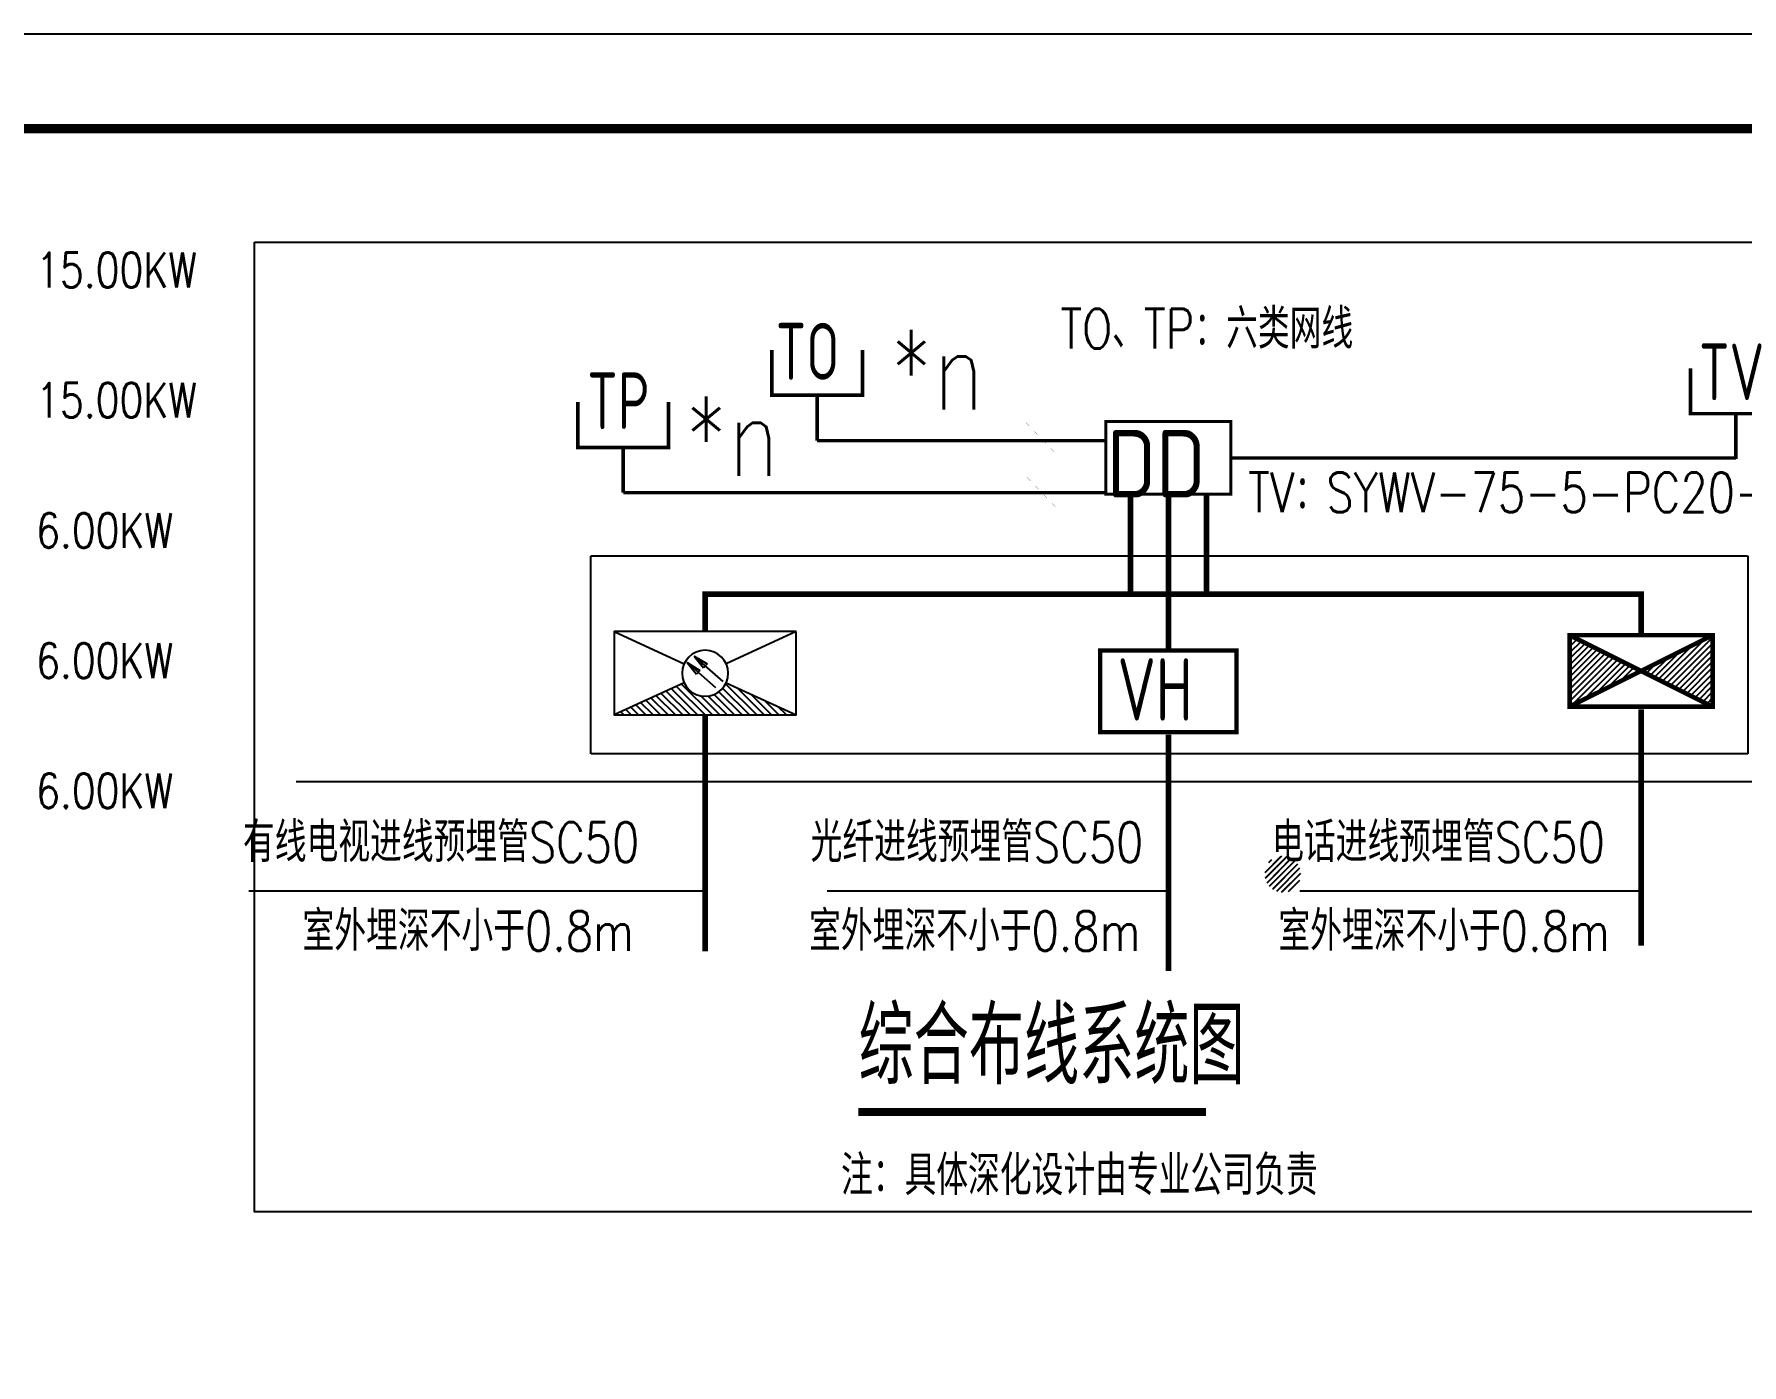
# Model space of a CAD drawing. Extents: x -137808 to 103746506, y -332957 to -111547.
# Drawn here: x 25001 to 43057, y -163937 to -149866 of the extents above; entities that cross this region are included whole.
import ezdxf

# ---------------------------------------------------------------- set-up
doc = ezdxf.new("R2010")
doc.units = 0
doc.header["$LTSCALE"] = 25
doc.header["$MEASUREMENT"] = 0
doc.linetypes.add('DASH', pattern=[0.35, 0.25, -0.1])
doc.layers.get('0').update_dxf_attribs({"linetype": 'CONTINUOUS'})
for name, color, linetype in [('AXIS', 3, 'CONTINUOUS'), ('EQUIP_标注', 4, 'CONTINUOUS'), ('PUB_TITLE', 4, 'CONTINUOUS'), ('SIG_TEXT', 7, 'CONTINUOUS'), ('电-弱电平面-设备', 3, 'CONTINUOUS'), ('电-接地防雷-表格', 3, 'CONTINUOUS'), ('设备-电视', 3, 'CONTINUOUS'), ('设备-箱柜', 3, 'CONTINUOUS')]:
    doc.layers.add(name, color=color, linetype=linetype)
doc.styles.add('_TEL_DIM', font='SIMPLEX', dxfattribs={"width": 0.8, "height": 3.5, "bigfont": 'HZTXT'})
doc.styles.add('DIM_FONT', font='SIMPLEX', dxfattribs={"width": 0.7, "bigfont": 'GBCBIG'})
doc.styles.add('IDQSTYLE', font='txt.shx', dxfattribs={"width": 0.7, "bigfont": 'hztxt.shx'})
doc.styles.get("Standard").update_dxf_attribs({"font": 'GBENOR', "bigfont": 'GBCBIG'})
doc.dimstyles.new('DIMN', dxfattribs={"dimtxt": 300, "dimasz": 1, "dimexe": 250, "dimexo": 300, "dimgap": 150, "dimtad": 1, "dimdec": 0, "dimzin": 0, "dimdsep": 46, "dimtxsty": 'DIM_FONT', "dimblk": '_DIMX', "dimcen": 0.09, "dimclrt": 7, "dimadec": 0, "dimazin": 0, "dimtfac": 1, "dimtdec": 0, "dimtix": 1, "dimtmove": 2, "dimatfit": 3, "dimldrblk": '_DIMX', "dimfxl": 0, "dimtolj": 1, "dimtzin": 0, "dimarcsym": 0})

# ---------------------------------------------------------------- blocks, each defined once
blk = doc.blocks.new('HC001069')
at = {"color": 0, "linetype": 'Continuous', "const_width": 0.2}
for points in [[(-2.5, 5), (-2.5, 2.5), (2.5, 2.5), (2.5, 5)], [(0, 2.5), (0, 0)]]:
    blk.add_lwpolyline(points, dxfattribs=at)
at = {"color": 0, "style": 'IDQSTYLE', "width": 0.7}
for tag, p in [('TV', (-1.481, 2.93)), ('PSFHATT', (4.5, 0))]:
    blk.add_attdef(tag, p, '', height=2.5, dxfattribs=at)
blk = doc.blocks.new('HC001583')
at = {"color": 0, "linetype": 'Continuous', "const_width": 0.2}
for points in [[(-2.5, 5), (-2.5, 2.5), (2.5, 2.5), (2.5, 5)], [(0, 2.5), (0, 0)]]:
    blk.add_lwpolyline(points, dxfattribs=at)
at = {"color": 0, "style": 'IDQSTYLE', "width": 0.7}
for tag, p in [('TO', (-1.32, 3.025)), ('PSFHATT', (4.5, 0))]:
    blk.add_attdef(tag, p, '', height=2.5, dxfattribs=at)
blk = doc.blocks.new('HC000923')
at = {"color": 0, "linetype": 'Continuous', "const_width": 0.2}
for points in [[(-2.5, 5), (-2.5, 2.5), (2.5, 2.5), (2.5, 5)], [(0, 2.5), (0, 0)]]:
    blk.add_lwpolyline(points, dxfattribs=at)
at = {"color": 0, "style": 'IDQSTYLE', "width": 0.7}
for tag, p in [('TP', (-1.278, 3.025)), ('PSFHATT', (4.5, 0))]:
    blk.add_attdef(tag, p, '', height=2.5, dxfattribs=at)
blk = doc.blocks.new('HC002019114667')
at = {"color": 0, "const_width": 0.0881}
blk.add_lwpolyline([(-1.838, 2.131), (1.838, 2.131), (1.838, 0), (-1.838, 0)], close=True, dxfattribs=at)
at = {"color": 0, "insert": (1.097, 2.228), "char_height": 1.9812, "width": 7.42726, "attachment_point": 3, "rotation": 359.9994}
blk.add_mtext('DD', dxfattribs=at)
at = {"color": 0, "width": 0.7}
blk.add_attdef('PSFHATT', (1.891, -3.038), '', height=0.011, dxfattribs=at)
blk = doc.blocks.new('*X')
at = {"color": 0, "linetype": 'Continuous'}
for p, q in [((192.59, 446.72), (193.93, 448.06)), ((192.59, 446.72), (193.87, 448.01)), ((192.65, 447.21), (193.44, 448)), ((192.65, 446.36), (194.23, 447.94)), ((192.67, 446.38), (194.27, 447.98)), ((192.69, 447.24), (193.35, 447.91)), ((192.81, 446.1), (194.55, 447.84)), ((192.79, 446.07), (194.52, 447.8)), ((192.98, 445.84), (194.75, 447.61)), ((193.01, 445.87), (194.78, 447.64)), ((193.23, 445.66), (194.93, 447.37)), ((193.27, 445.7), (194.95, 447.39)), ((193.53, 445.54), (195.05, 447.06)), ((193.58, 445.59), (195.06, 447.07)), ((193.92, 445.51), (195.08, 446.67)), ((193.98, 445.57), (195.08, 446.67)), ((194.61, 445.77), (194.82, 445.99)), ((163.77, 434.88), (163.89, 435)), ((163.77, 434.45), (164.18, 434.86)), ((163.77, 434.03), (164.46, 434.72)), ((170.4, 431.75), (173.65, 435)), ((170.68, 431.6), (173.77, 434.69)), ((163.77, 433.6), (164.74, 434.57)), ((163.77, 433.18), (165.02, 434.43)), ((163.77, 432.76), (165.31, 434.29)), ((163.77, 432.33), (165.59, 434.15)), ((163.77, 431.91), (165.87, 434.01)), ((163.77, 431.48), (166.16, 433.87)), ((163.77, 431.06), (166.44, 433.73)), ((163.77, 430.63), (166.72, 433.58)), ((169.55, 432.17), (171.11, 433.73)), ((169.83, 432.03), (171.96, 434.15)), ((170.12, 431.89), (172.8, 434.58)), ((170.96, 431.46), (173.77, 434.27)), ((171.25, 431.32), (173.77, 433.85)), ((163.77, 430.21), (167, 433.44)), ((164.32, 430.33), (167.29, 433.3)), ((165.17, 430.76), (167.57, 433.16)), ((166.02, 431.18), (167.85, 433.02)), ((166.86, 431.61), (168.14, 432.88)), ((167.71, 432.03), (168.42, 432.74)), ((168.56, 432.45), (168.7, 432.59)), ((168.98, 432.45), (169.41, 432.88)), ((169.27, 432.31), (170.26, 433.3)), ((171.53, 431.18), (173.77, 433.42)), ((171.81, 431.04), (173.77, 433)), ((172.1, 430.9), (173.77, 432.57)), ((172.38, 430.76), (173.77, 432.15)), ((172.66, 430.61), (173.77, 431.72)), ((172.94, 430.47), (173.77, 431.3)), ((173.23, 430.33), (173.77, 430.88)), ((173.51, 430.19), (173.77, 430.45))]:
    blk.add_line(p, q, dxfattribs=at)
blk = doc.blocks.new('HC000949')
at = {"color": 0, "linetype": 'Continuous', "const_width": 0.2}
blk.add_lwpolyline([(-2.904, 1.452), (3.346, 1.452), (3.346, -1.673), (-2.904, -1.673)], close=True, dxfattribs=at)
for points in [[(-2.904, 1.452), (0.221, -0.11), (-2.904, -1.673)], [(0.221, -0.11), (3.346, 1.452)], [(3.346, -1.673), (0.221, -0.11)]]:
    blk.add_lwpolyline(points, dxfattribs=at)
at = {"color": 0, "linetype": 'Continuous', "xscale": 0.625, "yscale": 0.625, "zscale": 0.625}
blk.add_blockref('*X', (-105.262, -270.46), dxfattribs=at)
blk.add_blockref('*X', (-105.262, -270.46), dxfattribs=at)
at = {"color": 0, "style": 'IDQSTYLE', "width": 0.7}
blk.add_attdef('PSFHATT', (5.346, -1.673), '', height=2.5, dxfattribs=at)
blk = doc.blocks.new('qw')
h = blk.add_hatch()
h.set_pattern_fill('ANSI31', color=256, scale=200, angle=180, style=0)
h.set_pattern_definition([(225, (658306.578, 30539.92), (17.6776695, -17.6776695), [])])
h.paths.add_polyline_path([(697042, 113441, -0.641902), (697242, 113441), (697577, 113594.4), (696707, 113594.4)])
for p, q in [((697042, 113441), (696707, 113594.4)), ((697242, 113441), (697577, 113594.4)), ((697193.8, 113465.2, -1.9), (697055.9, 113343.9, -1.9)), ((697055.9, 113343.9, -1.9), (697100.9, 113400, -1.9)), ((697227.8, 113434.2, -1.9), (697089.9, 113312.9, -1.9)), ((697117.3, 113381.4, -1.9), (697100.9, 113400, -1.9)), ((696707, 113196), (697042, 113349.4)), ((697055.9, 113343.9, -1.9), (697117.3, 113381.4, -1.9)), ((697089.9, 113312.9, -1.9), (697134.9, 113369, -1.9)), ((697089.9, 113312.9, -1.9), (697151.3, 113350.3, -1.9)), ((697151.3, 113350.3, -1.9), (697134.9, 113369, -1.9)), ((697577, 113196), (697242, 113349.4))]:
    blk.add_line(p, q)
blk.add_lwpolyline([(697577, 113196), (696707, 113196), (696707, 113594.4), (697577, 113594.4)], close=True)
blk.add_circle((697142, 113395.2), 110)
blk = doc.blocks.new('HC001116')
at = {"color": 0, "linetype": 'Continuous', "const_width": 0.2}
blk.add_lwpolyline([(-3.125, 1.875), (3.125, 1.875), (3.125, -1.875), (-3.125, -1.875)], close=True, dxfattribs=at)
at = {"color": 0, "style": 'IDQSTYLE', "width": 0.7}
for tag, p in [('VH', (-1.617, -1.193)), ('PSFHATT', (5.125, -1.875))]:
    blk.add_attdef(tag, p, '', height=2.369, dxfattribs=at)
blk = doc.blocks.new('_DIMX')
blk.add_line((-150, 0), (150, 0))
at = {"const_width": 50}
blk.add_lwpolyline([(-70, -70), (70, 70)], dxfattribs=at)

msp = doc.modelspace()

# ---------------------------------------------------------------- linework, layer by layer
at = {"color": 2}
msp.add_lwpolyline([(27331, -152064), (45821, -152064), (45821, -162320), (27331, -162320)], close=True, dxfattribs=at)
at = {"const_width": 1}
for points in [[(35655, -154715), (35655, -153457), (39130, -153457)], [(35488, -153973), (35834, -154333)], [(35488, -154540), (35834, -154900)]]:
    msp.add_lwpolyline(points, dxfattribs=at)
at = {"layer": 'EQUIP_标注', "const_width": 84}
msp.add_lwpolyline([(33717, -161264), (37392, -161264)], dxfattribs=at)
at = {"layer": 'PUB_TITLE'}
msp.add_lwpolyline([(-7246, -191866), (52154, -191866), (52154, -149866), (-7246, -149866)], close=True, dxfattribs=at)
msp.add_lwpolyline([(-7246, -191866), (52154, -191866), (52154, -149866), (-7246, -149866)], close=True, dxfattribs=at)
at = {"layer": 'PUB_TITLE', "const_width": 100}
msp.add_lwpolyline([(-4746, -190866), (51154, -190866), (51154, -150866), (-4746, -150866)], close=True, dxfattribs=at)
msp.add_lwpolyline([(-4746, -190866), (51154, -190866), (51154, -150866), (-4746, -150866)], close=True, dxfattribs=at)
at = {"layer": '电-接地防雷-表格', "color": 2}
msp.add_line((27770, -157769), (45660, -157769), dxfattribs=at)
at = {"layer": '电-接地防雷-表格', "color": 2, "flags": 128}
for points, const_width in [([(36332, -154164), (33280, -154164)], 36), ([(37656, -154347), (42994, -154347)], 36), ([(36332, -154715), (31229, -154715)], 36), ([(36994, -156384), (36994, -155789)], 60), ([(41992, -157004), (41992, -159504)], 60), ([(36994, -157274), (36994, -159773)], 60)]:
    msp.add_lwpolyline(points, dxfattribs=dict(at, const_width=const_width))
at = {"layer": '电-接地防雷-表格', "color": 2, "const_width": 60}
for points in [[(36592, -154730), (36592, -155789)], [(36994, -155789), (36994, -154730)], [(37396, -154730), (37396, -155789)]]:
    msp.add_lwpolyline(points, dxfattribs=at)
at = {"layer": '电-接地防雷-表格', "color": 2, "linetype": 'DASH'}
msp.add_lwpolyline([(30887, -155382), (43120, -155382), (43120, -157474), (30887, -157474)], close=True, dxfattribs=at)
at = {"layer": '电-接地防雷-表格', "color": 2, "const_width": 60, "elevation": 4, "flags": 128}
for points in [[(32096, -156183), (32096, -155789), (41992, -155789), (41992, -156222)], [(32096, -157064), (32096, -159564)]]:
    msp.add_lwpolyline(points, dxfattribs=at)

# ---------------------------------------------------------------- block references
at = {"layer": 'AXIS', "xscale": -2.211840000450611, "yscale": 2.21184000004828, "zscale": 2.21184, "rotation": 179.9999999999998}
msp.add_blockref('qw', (-1509871, 94188, 4), dxfattribs=at)
at = {"layer": '电-弱电平面-设备', "xscale": 241.92, "yscale": 241.92, "zscale": 241.92, "rotation": 180}
msp.add_blockref('HC000949', (42045, -156626), dxfattribs=at)
at = {"layer": '电-弱电平面-设备'}
ref = msp.add_blockref('HC001583', (33280, -154164), dxfattribs=dict(at, xscale=192, yscale=192, zscale=192))
ref.add_attrib('TO', 'TO', (32842, -153520), dxfattribs={"layer": '0', "color": 0, "height": 600, "width": 0.8})
ref = msp.add_blockref('HC000923', (31229, -154715), dxfattribs=dict(at, xscale=192, yscale=192, zscale=192))
ref.add_attrib('TP', 'TP', (30849, -154042), dxfattribs={"layer": '0', "color": 0, "height": 600, "width": 0.8})
at = {"layer": '设备-电视'}
ref = msp.add_blockref('HC001069', (42994, -154359), dxfattribs=dict(at, xscale=192, yscale=192, zscale=192))
ref.add_attrib('TV', 'TV', (42604, -153736), dxfattribs={"layer": '0', "color": 0, "height": 600, "width": 0.8})
ref = msp.add_blockref('HC001116', (36994, -156816), dxfattribs=dict(at, xscale=230.4, yscale=230.4, zscale=230.4))
ref.add_attrib('VH', 'VH', (36456, -157124), dxfattribs={"layer": '0', "color": 0, "height": 660, "width": 0.8})
at = {"layer": '设备-箱柜', "xscale": -360, "yscale": 360, "zscale": 360, "rotation": 180}
msp.add_blockref('HC002019114667', (36994, -153963), dxfattribs=at)

# ---------------------------------------------------------------- texts
at = {"layer": 'EQUIP_标注', "linetype": 'ByBlock', "style": '_TEL_DIM', "width": 0.8}
for s, height, p in [('TO、TP：六类网线', 420, (35852, -153191)), ('*n', 840, (34045, -153834)), ('*n', 840, (31877, -154537)), ('TV：SYWV-75-5-PC20-WC/FC', 420, (37838, -154921)), ('有线电视进线预埋管SC50', 420, (27209, -158620)), ('光纤进线预埋管SC50', 420, (33211, -158620, -4)), ('电话进线预埋管SC50', 420, (38091, -158620, -4)), ('室外埋深不小于0.8m', 420, (27839, -159559)), ('室外埋深不小于0.8m', 420, (33195, -159559)), ('室外埋深不小于0.8m', 420, (38157, -159559))]:
    msp.add_text(s, height=height, dxfattribs=at).set_placement(p)
at = {"layer": 'EQUIP_标注', "color": 7}
msp.add_text('综合布线系统图', height=810.2, dxfattribs=at).set_placement((33717, -160970))
at = {"layer": 'EQUIP_标注', "style": '_TEL_DIM', "width": 0.8}
msp.add_text('注：具体深化设计由专业公司负责', height=420, dxfattribs=at).set_placement((33532, -162142))
at = {"layer": 'SIG_TEXT', "style": '_TEL_DIM', "width": 0.8}
for s, p in [('15.00KW', (25022, -152543)), ('15.00KW', (25022, -153920)), ('6.00KW', (25022, -155297)), ('6.00KW', (25022, -156674)), ('6.00KW', (25022, -158051))]:
    msp.add_text(s, height=367.2, dxfattribs=at).set_placement(p)

# ---------------------------------------------------------------- leaders
at = {"layer": '电-接地防雷-表格', "color": 0}
for points in [[(32096, -158927, 4), (27270, -158927, 4)], [(36994, -158927), (33387, -158927)], [(41992, -158927), (38385, -158927)]]:
    msp.add_leader(points, dimstyle='DIMN', override={"dimgap": 150, "dimtad": 0, "dimldrblk": 'ArchTick'}, dxfattribs=at)

doc.saveas('drawing.dxf')
